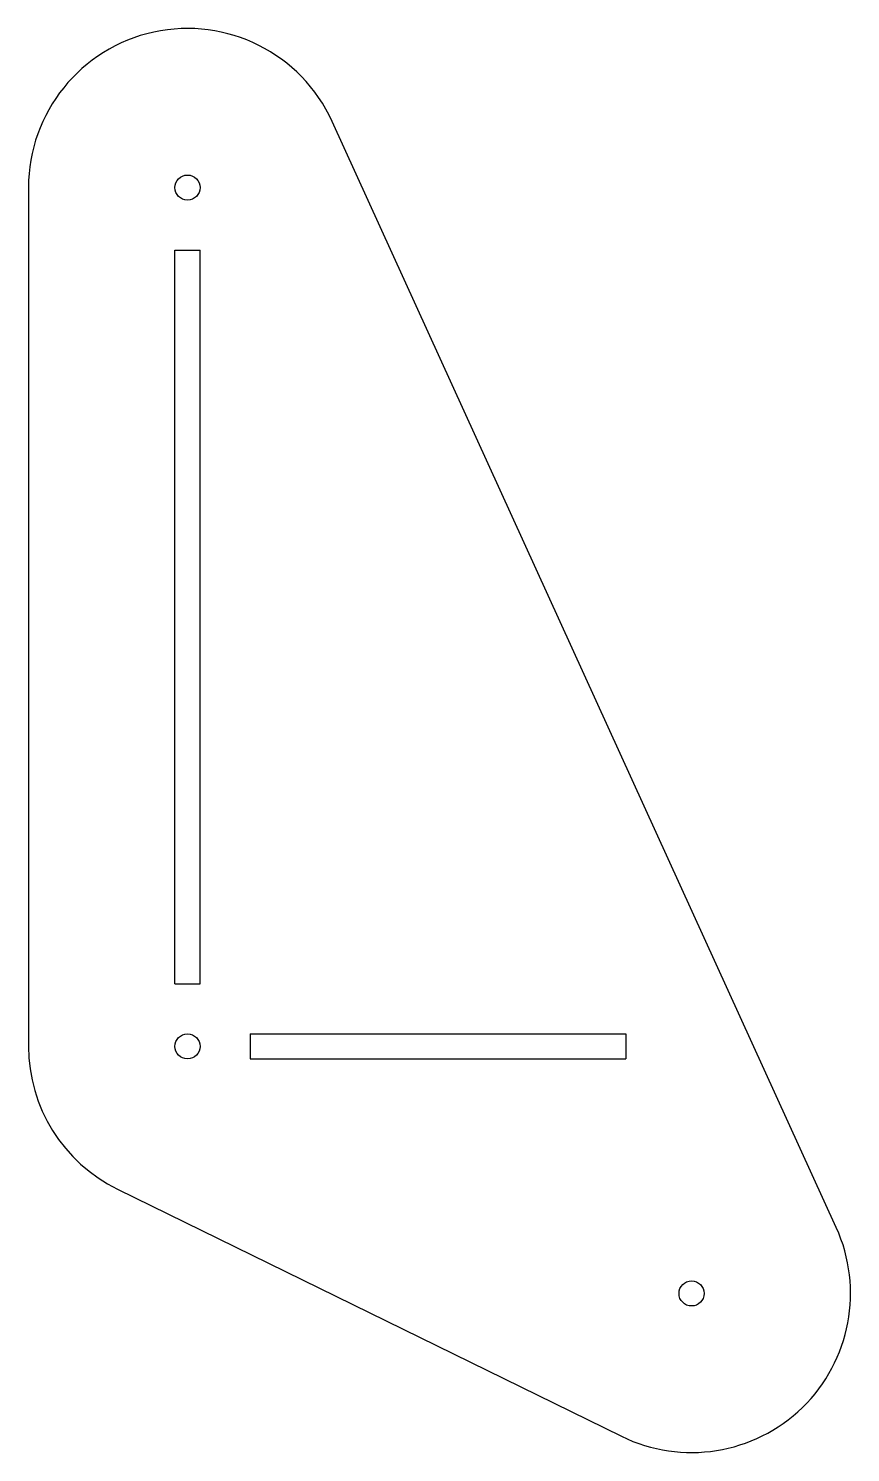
# Model space of a CAD drawing. Header units: millimetres. Extents: x 0 to 66, y 0 to 114.
import ezdxf

# ---------------------------------------------------------------- set-up
doc = ezdxf.new("R2010")
doc.units = ezdxf.units.MM
doc.layers.add('CAD', color=7, linetype='Continuous')

msp = doc.modelspace()

# ---------------------------------------------------------------- linework, layer by layer
at = {"layer": 'CAD', "linetype": 'Continuous'}
for p, q in [((64.5, 17.97), (24.26, 106.28)), ((0, 101.01), (0, 32.43)), ((11.7, 37.43), (11.7, 96.01)), ((11.7, 96.01), (13.7, 96.01)), ((13.7, 37.43), (13.7, 96.01)), ((11.7, 37.43), (13.7, 37.43)), ((17.7, 33.43), (47.7, 33.43)), ((17.7, 33.43), (17.7, 31.43)), ((47.7, 33.43), (47.7, 31.43)), ((17.7, 31.43), (47.7, 31.43)), ((7.11, 21.03), (47.36, 1.3))]:
    msp.add_line(p, q, dxfattribs=at)
for centre in [(12.7, 101.01), (12.7, 32.43), (52.95, 12.7)]:
    msp.add_circle(centre, 1, dxfattribs=at)
for centre, start, end in [((12.7, 101.01), 24.5, 180), ((12.7, 32.43), 180, 243.8823), ((52.95, 12.7), 243.8823, 24.5)]:
    msp.add_arc(centre, 12.7, start, end, dxfattribs=at)

doc.saveas('drawing.dxf')
